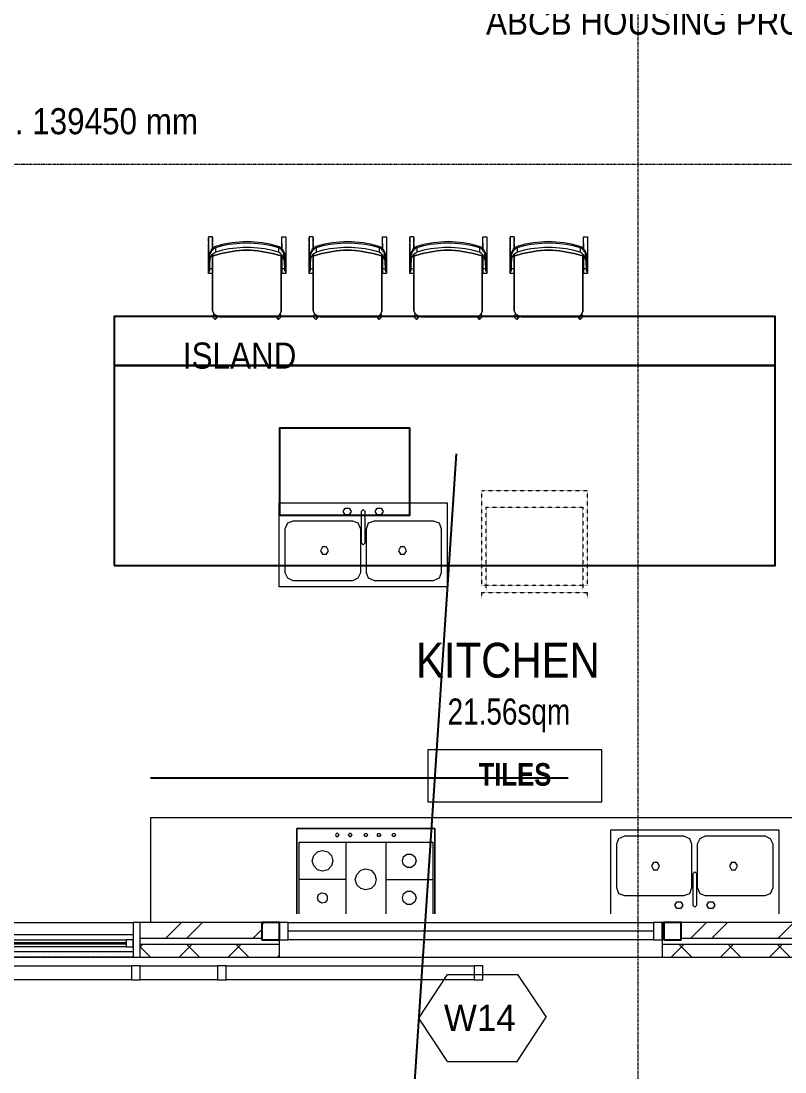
# Model space of a CAD drawing. Header units: millimetres. Extents: x -1971 to 39113, y -25802 to 13528.
# Drawn here: x 13599 to 17990, y -5951 to 87 of the extents above; entities that cross this region are included whole.
import ezdxf

# ---------------------------------------------------------------- set-up
doc = ezdxf.new("R2010")
doc.units = ezdxf.units.MM
doc.linetypes.add('Existing Outline', pattern=[2, 1, -1])
doc.linetypes.add('Grid Line', pattern=[22.225, 12.7, -3.175, 3.175, -3.175])
for name, color, linetype, lineweight in [('A-ANNO-NOTE', 131, 'Continuous', 9), ('A-AREA-IDEN', 2, 'Continuous', 25), ('A-DETL', 90, 'Continuous', 9), ('A-GLAZ', 151, 'Continuous', 9), ('A-GLAZ-CWMG', 51, 'Continuous', 9), ('A-GLAZ-IDEN', 152, 'Continuous', 9), ('A-WALL', 113, 'Continuous', 18), ('A-WALL-PATT', 111, 'Continuous', 18), ('G Furniture_dwg', 8, 'Continuous', 9), ('G-ANNO-DIMS', 111, 'Continuous', 9), ('G-ANNO-TEXT', 231, 'Continuous', 9), ('S-COLS', 52, 'Continuous', 9), ('S-GRID', 1, 'Continuous', 9), ('图层 01', 18, 'Continuous', 9)]:
    doc.layers.add(name, color=color, linetype=linetype, lineweight=lineweight)
for name, color, linetype, lineweight, true_color in [('ID_EXISTING_SUPERSEDED', 7, 'Continuous', 25, 0x9e978b), ('ID_LIGHTING_COVE', 7, 'Continuous', 25, 0xb86b1b), ('ID_NEW_JOINERY', 7, 'Continuous', 25, 0x181715), ('ID_REVISION_MARKUP', 7, 'Continuous', 25, 0xc83228)]:
    doc.layers.add(name, color=color, linetype=linetype, lineweight=lineweight, true_color=true_color)
doc.layers.get('ID_EXISTING_SUPERSEDED').off()
doc.styles.add('Avenir', font='', dxfattribs={"width": 0.9, "height": 150})
doc.styles.add('Avenir Heavy', font='', dxfattribs={"width": 0.9, "height": 200})
doc.styles.add('Avenir Light', font='', dxfattribs={"height": 150})
doc.styles.add('Avenir Medium', font='', dxfattribs={"width": 0.8, "height": 150})
doc.styles.add('Avenir_B_2', font='', dxfattribs={"width": 0.85, "height": 130})
doc.styles.get('Avenir').set_extended_font_data('Avenir')
doc.styles.get('Avenir Heavy').set_extended_font_data('Avenir Heavy')
doc.styles.get('Avenir Light').set_extended_font_data('Avenir Light')
doc.styles.get('Avenir Medium').set_extended_font_data('Avenir Medium')
doc.styles.get('Avenir_B_2').set_extended_font_data('Avenir', bold=True)

# ---------------------------------------------------------------- blocks, each defined once
blk = doc.blocks.new('Window_H_2 - 2200_650 OBSCURE-2020668-Ground Floor')
at = {"layer": 'A-GLAZ'}
for p, q in [((-1050, 0), (-1100, 0)), ((-1100, 0), (-1100, -100)), ((-1050, -100), (-1050, 0)), ((-1050, 0), (1050, 0)), ((1100, 0), (1050, 0)), ((1050, 0), (1050, -100)), ((-1050, -50), (1050, -50)), ((-1100, -100), (-1050, -100)), ((1050, -100), (-1050, -100)), ((1050, -100), (1100, -100))]:
    blk.add_line(p, q, dxfattribs=at)
blk = doc.blocks.new('HRZT - WINDOW -   2 Pane - Casement 1 Opening _ 1 Fixed Multipane2 - 2000x3000 2-2161591-Ground Floor')
at = {"layer": 'A-GLAZ'}
for p, q in [((-1917.2, 100), (-1957.2, 100)), ((-1957.2, 100), (-1957.2, -100)), ((-1917.2, -100), (-1917.2, 100)), ((-1917.2, 100), (1002.8, 100)), ((-1917.2, 70), (-1117.2, 70)), ((-1077.2, 70), (-1117.2, 70)), ((-1117.2, 70), (-1117.2, -30)), ((-1077.2, -30), (-1077.2, 70)), ((-527.2, 70), (1002.8, 70)), ((1042.8, 100), (1002.8, 100)), ((1002.8, 100), (1002.8, -100)), ((1042.8, -100), (1042.8, 100)), ((-1877.2, 40), (-1917.2, 40)), ((-1917.2, 40), (-1917.2, 0)), ((-1917.2, 0), (-1877.2, 0)), ((-1877.2, 0), (-1877.2, 40)), ((-1877.2, 40), (-1157.2, 40)), ((-1157.2, 23), (-1877.2, 23)), ((-1877.2, 23), (-1877.2, 17)), ((-1877.2, 17), (-1157.2, 17)), ((-1157.2, 0), (-1877.2, 0)), ((-1117.2, 40), (-1157.2, 40)), ((-1157.2, 40), (-1157.2, 0)), ((-1157.2, 17), (-1157.2, 23)), ((-1157.2, 0), (-1117.2, 0)), ((-1117.2, 0), (-1117.2, 40)), ((1002.8, 23), (-1077.2, 23)), ((-1077.2, 23), (-1077.2, 17)), ((-1077.2, 17), (1002.8, 17)), ((1002.8, 17), (1002.8, 23)), ((-1117.2, -30), (-1917.2, -30)), ((-1117.2, -30), (-1077.2, -30)), ((-527.2, -30), (1002.8, -30)), ((-1957.2, -100), (-1917.2, -100)), ((1002.8, -100), (-1917.2, -100)), ((1002.8, -100), (1042.8, -100))]:
    blk.add_line(p, q, dxfattribs=at)
blk = doc.blocks.new('Rectangular Mullion - Frame 50 x 150mm-1484276-Ground Floor')
at = {"layer": 'A-GLAZ-CWMG'}
for p, q in [((-50, 40), (0, 40)), ((-50, -40), (-50, 40)), ((0, 40), (0, -40)), ((0, -40), (-50, -40))]:
    blk.add_line(p, q, dxfattribs=at)
blk = doc.blocks.new('Rectangular Mullion - Louvre 20_80mm-1484826-Ground Floor')
at = {"layer": 'A-GLAZ-CWMG'}
for p, q in [((21154, -5341.6), (22579, -5341.6)), ((22579, -5421.6), (21154, -5421.6))]:
    blk.add_line(p, q, dxfattribs=at)
blk = doc.blocks.new('Rectangular Mullion - Frame 50 x 150mm-1484824-Ground Floor')
at = {"layer": 'A-GLAZ-CWMG'}
for p, q in [((14779, -5421.6), (14779, -5341.6)), ((14779, -5341.6), (16204, -5341.6)), ((16204, -5341.6), (16204, -5421.6)), ((16204, -5421.6), (14779, -5421.6))]:
    blk.add_line(p, q, dxfattribs=at)
blk = doc.blocks.new('Rectangular Mullion - Frame 50 x 150mm-V5-Ground Floor')
at = {"layer": 'A-GLAZ-CWMG'}
for p, q in [((14284, -5341.6), (14729, -5341.6)), ((14729, -5341.6), (14729, -5421.6)), ((14729, -5421.6), (14284, -5421.6))]:
    blk.add_line(p, q, dxfattribs=at)
blk = doc.blocks.new('Rectangular Mullion - Frame 50 x 150mm-2037363-Ground Floor')
at = {"layer": 'A-GLAZ-CWMG'}
for p, q in [((-25, -40), (-25, 40)), ((-25, 40), (25, 40)), ((25, 40), (25, -40)), ((25, -40), (-25, -40))]:
    blk.add_line(p, q, dxfattribs=at)
blk = doc.blocks.new('Rectangular Mullion - Frame 50 x 150mm-2037365-Ground Floor')
at = {"layer": 'A-GLAZ-CWMG'}
for p, q in [((-50, -40), (-50, 40)), ((-50, 40), (0, 40)), ((0, 40), (0, -40)), ((0, -40), (-50, -40))]:
    blk.add_line(p, q, dxfattribs=at)
blk = doc.blocks.new('G Furniture_dwg_G Furniture_dwg_G Furniture_dwg_A$Ccdede7d2-1786704-Ground Floor-2220962-Ground Floor-2332953-Ground Floor')
at = {"layer": '图层 01', "color": 8, "flags": 128}
blk.add_lwpolyline([(-482.2, 482.2), (0, 482.2), (0, -482.2), (-482.2, -482.2)], dxfattribs=at)
for points in [[(-34.4, 65.1), (-49.7, 30.6), (-80.4, 19.1), (-332.9, 19.1), (-367.4, 30.6), (-378.8, 65.1), (-378.8, 401.8), (-367.4, 436.2), (-332.9, 447.7), (-80.4, 447.7), (-49.7, 436.2), (-34.4, 401.8)], [(-206.6, 202.8), (-187.5, 214.3), (-187.5, 237.3), (-206.6, 248.7), (-229.6, 237.3), (-229.6, 214.3)], [(-432.4, 68.9), (-451.6, 80.4), (-451.6, 103.3), (-432.4, 114.8), (-413.3, 103.3), (-413.3, 80.4)], [(-432.4, 11.5), (-443.9, 0), (-432.4, -11.5), (-252.6, -11.5), (-241.1, 0), (-252.6, 11.5)], [(-332.9, -447.7), (-367.4, -432.4), (-378.8, -401.8), (-378.8, -61.2), (-367.4, -30.6), (-332.9, -15.3), (-80.4, -15.3), (-49.7, -30.6), (-34.4, -61.2), (-34.4, -401.8), (-49.7, -432.4), (-80.4, -447.7)], [(-432.4, -114.8), (-451.6, -103.3), (-451.6, -80.4), (-432.4, -68.9), (-413.3, -80.4), (-413.3, -103.3)], [(-206.6, -244.9), (-187.5, -233.4), (-187.5, -210.5), (-206.6, -199), (-229.6, -210.5), (-229.6, -233.4)]]:
    blk.add_lwpolyline(points, close=True, dxfattribs=at)
blk = doc.blocks.new('G Furniture_dwg_G Furniture_dwg_G Furniture_dwg_A$Ccdede7d2-V18-Ground Floor-2220964-Ground Floor-2332955-Ground Floor')
at = {"layer": '图层 01', "color": 8, "flags": 128}
for points in [[(-482.2, 482.2), (0, 482.2), (0, -482.2), (-482.2, -482.2)], [(-34.4, 65.1), (-49.7, 30.6), (-80.4, 19.1), (-332.9, 19.1), (-367.4, 30.6), (-378.8, 65.1), (-378.8, 401.8), (-367.4, 436.2), (-332.9, 447.7), (-80.4, 447.7), (-49.7, 436.2), (-34.4, 401.8)], [(-206.6, 202.8), (-187.5, 214.3), (-187.5, 237.3), (-206.6, 248.7), (-229.6, 237.3), (-229.6, 214.3)], [(-432.4, 68.9), (-451.6, 80.4), (-451.6, 103.3), (-432.4, 114.8), (-413.3, 103.3), (-413.3, 80.4)], [(-432.4, 11.5), (-443.9, 0), (-432.4, -11.5), (-252.6, -11.5), (-241.1, 0), (-252.6, 11.5)], [(-332.9, -447.7), (-367.4, -432.4), (-378.8, -401.8), (-378.8, -61.2), (-367.4, -30.6), (-332.9, -15.3), (-80.4, -15.3), (-49.7, -30.6), (-34.4, -61.2), (-34.4, -401.8), (-49.7, -432.4), (-80.4, -447.7)], [(-432.4, -114.8), (-451.6, -103.3), (-451.6, -80.4), (-432.4, -68.9), (-413.3, -80.4), (-413.3, -103.3)], [(-206.6, -244.9), (-187.5, -233.4), (-187.5, -210.5), (-206.6, -199), (-229.6, -210.5), (-229.6, -233.4)]]:
    blk.add_lwpolyline(points, close=True, dxfattribs=at)
blk = doc.blocks.new('G Furniture_dwg_G Furniture_dwg_G Furniture_dwg_ch-1786706-Ground Floor-2220965-Ground Floor-2332956-Ground Floor')
at = {"layer": '图层 01', "color": 8}
for p, q in [((-200.9, -275.5), (-216.2, -275.5)), ((212.4, -275.5), (197.1, -275.5)), ((-223.9, -355.9), (-216.2, -355.9)), ((208.6, -355.9), (216.2, -355.9)), ((212.4, -325.3), (220, -325.3)), ((216.2, -329.1), (216.2, -325.3)), ((-223.9, -428.6), (-223.9, -455.4)), ((-200.9, -455.4), (-200.9, -428.6)), ((197.1, -428.6), (197.1, -455.4)), ((220, -455.4), (220, -428.6))]:
    blk.add_line(p, q, dxfattribs=at)
at = {"layer": '图层 01', "color": 8, "flags": 128}
for points in [[(-193.2, -19.1), (-200.9, 0), (-185.6, 15.3)], [(-174.1, -3.8), (-185.6, 15.3), (-166.5, -3.8)], [(170.3, -3.8), (177.9, 15.3), (162.6, -3.8)], [(177.9, 15.3), (193.2, 0), (189.4, -19.1)], [(-223.9, -275.5), (-223.9, -252.6), (-223.9, -248.7), (-223.9, -420.9)], [(-200.9, -248.7), (-200.9, -252.6), (-200.9, -275.5), (-200.9, -279.3), (-200.9, -355.9), (-200.9, -348.2), (-197.1, -348.2), (-200.9, -348.2), (-200.9, -329.1), (-200.9, -248.7), (-223.9, -248.7)], [(-223.9, -264), (-216.2, -264), (-216.2, -325.3), (-216.2, -329.1)], [(-216.2, -325.3), (-223.9, -325.3), (-223.9, -264), (-223.9, -294.7), (-223.9, -302.3), (-223.9, -306.1), (-223.9, -310), (-223.9, -329.1), (-223.9, -325.3), (-223.9, -329.1)], [(220, -306.1), (220, -302.3), (220, -294.7), (220, -264), (220, -325.3), (220, -329.1), (220, -310), (220, -306.1), (220, -329.1), (220, -340.6), (216.2, -355.9), (212.4, -367.4), (208.6, -375), (204.7, -382.7), (200.9, -386.5), (193.2, -394.1), (181.8, -401.8), (170.3, -405.6), (128.2, -417.1), (86.1, -424.8), (40.2, -428.6), (-1.9, -432.4), (-47.8, -428.6), (-89.9, -424.8), (-135.8, -417.1), (-177.9, -405.6), (-189.4, -401.8), (-197.1, -394.1), (-208.6, -386.5), (-208.6, -382.7), (-212.4, -375), (-220, -367.4), (-223.9, -355.9), (-223.9, -340.6), (-223.9, -329.1), (-223.9, -306.1)], [(-200.9, -420.9), (-200.9, -390.3), (-200.9, -459.2), (-223.9, -459.2), (-223.9, -279.3)], [(-216.2, -294.7), (-216.2, -302.3), (-216.2, -306.1), (-216.2, -329.1), (-216.2, -332.9), (-216.2, -340.6), (-216.2, -355.9), (-212.4, -363.5), (-208.6, -371.2), (-204.7, -378.8), (-197.1, -386.5), (-189.4, -394.1), (-181.8, -398)], [(212.4, -294.7), (212.4, -302.3), (212.4, -306.1), (212.4, -329.1), (212.4, -332.9), (212.4, -340.6), (208.6, -355.9), (208.6, -363.5), (204.7, -371.2), (197.1, -378.8), (193.2, -386.5), (185.6, -394.1), (177.9, -398), (177.9, -371.2)], [(220, -420.9), (220, -248.7), (197.1, -248.7)], [(197.1, -348.2), (197.1, -355.9), (197.1, -348.2), (197.1, -279.3), (197.1, -275.5), (197.1, -252.6), (197.1, -248.7), (197.1, -329.1)], [(197.1, -420.9), (197.1, -390.3), (197.1, -459.2), (220, -459.2), (220, -279.3)], [(212.4, -329.1), (212.4, -325.3), (212.4, -264), (220, -264)], [(220, -248.7), (220, -252.6), (220, -275.5)], [(-181.8, -371.2), (-193.2, -363.5), (-204.7, -355.9), (-212.4, -344.4), (-216.2, -329.1), (-216.2, -321.4), (-216.2, -317.6)], [(212.4, -317.6), (212.4, -321.4), (208.6, -329.1), (204.7, -344.4), (197.1, -355.9), (189.4, -363.5), (177.9, -371.2), (135.8, -382.7), (97.6, -390.3), (59.3, -394.1), (17.2, -398), (-24.9, -398), (-63.1, -394.1), (-105.2, -390.3), (-143.5, -382.7), (-181.8, -371.2), (-181.8, -398), (-143.5, -409.5), (-105.2, -417.1), (-63.1, -420.9), (-24.9, -424.8), (17.2, -424.8), (59.3, -420.9), (97.6, -417.1), (135.8, -409.5), (177.9, -398)], [(193.2, -340.6), (193.2, -348.2), (197.1, -348.2), (189.4, -348.2), (193.2, -348.2)]]:
    blk.add_lwpolyline(points, dxfattribs=at)
for points in [[(-200.9, -340.6), (-200.9, -344.4), (-197.1, -348.2), (-193.2, -352.1), (-189.4, -352.1), (-151.2, -363.5), (-109.1, -371.2), (-67, -378.8), (-24.9, -382.7), (17.2, -382.7), (59.3, -378.8), (101.4, -371.2), (143.5, -363.5), (185.6, -352.1), (189.4, -352.1), (193.2, -348.2), (193.2, -344.4), (193.2, -340.6), (193.2, -38.3), (193.2, -30.6), (189.4, -23), (185.6, -15.3), (181.8, -11.5), (174.1, -3.8), (166.5, -3.8), (158.8, 0), (93.8, 0), (32.5, 0), (-32.5, 0), (-97.6, 0), (-158.8, 0), (-170.3, -3.8), (-177.9, -7.7), (-185.6, -11.5), (-193.2, -19.1), (-197.1, -26.8), (-200.9, -34.4), (-197.1, -26.8), (-193.2, -19.1), (-185.6, -11.5), (-177.9, -7.7), (-170.3, -3.8), (-158.8, 0), (-97.6, 0), (-32.5, 0), (32.5, 0), (93.8, 0), (158.8, 0), (166.5, -3.8), (174.1, -3.8), (181.8, -11.5), (185.6, -15.3), (189.4, -23), (193.2, -30.6), (193.2, -38.3), (193.2, -340.6), (193.2, -344.4), (193.2, -348.2), (189.4, -352.1), (185.6, -352.1), (143.5, -363.5), (101.4, -371.2), (59.3, -378.8), (17.2, -382.7), (-24.9, -382.7), (-67, -378.8), (-109.1, -371.2), (-151.2, -363.5), (-189.4, -352.1), (-193.2, -352.1), (-197.1, -348.2), (-200.9, -344.4), (-200.9, -340.6), (-200.9, -344.4), (-197.1, -348.2), (-193.2, -352.1), (-189.4, -352.1), (-151.2, -363.5), (-109.1, -371.2), (-67, -378.8), (-24.9, -382.7), (17.2, -382.7), (59.3, -378.8), (101.4, -371.2), (143.5, -363.5), (185.6, -352.1), (189.4, -352.1), (193.2, -348.2), (193.2, -344.4), (193.2, -340.6), (193.2, -38.3), (193.2, -30.6), (189.4, -23), (185.6, -15.3), (181.8, -11.5), (174.1, -3.8), (166.5, -3.8), (158.8, 0), (93.8, 0), (32.5, 0), (-32.5, 0), (-97.6, 0), (-158.8, 0), (-170.3, -3.8), (-177.9, -7.7), (-185.6, -11.5), (-193.2, -19.1), (-197.1, -26.8), (-200.9, -34.4), (-197.1, -26.8), (-193.2, -19.1), (-185.6, -11.5), (-177.9, -7.7), (-170.3, -3.8), (-158.8, 0), (-97.6, 0), (-32.5, 0), (32.5, 0), (93.8, 0), (158.8, 0), (166.5, -3.8), (174.1, -3.8), (181.8, -11.5), (185.6, -15.3), (189.4, -23), (193.2, -30.6), (193.2, -38.3), (193.2, -340.6), (193.2, -344.4), (193.2, -348.2), (189.4, -352.1), (185.6, -352.1), (143.5, -363.5), (101.4, -371.2), (59.3, -378.8), (17.2, -382.7), (-24.9, -382.7), (-67, -378.8), (-109.1, -371.2), (-151.2, -363.5), (-189.4, -352.1), (-193.2, -352.1), (-197.1, -348.2), (-200.9, -344.4)], [(-200.9, -34.4), (-200.9, -340.6), (-200.9, -34.4), (-200.9, -340.6)]]:
    blk.add_lwpolyline(points, close=True, dxfattribs=at)
blk = doc.blocks.new('G Furniture_dwg_G Furniture_dwg_G Furniture_dwg_A$C7DF13094-1786711-Ground Floor-2220970-Ground Floor-2332960-Ground Floor')
at = {"layer": '图层 01', "color": 8}
for p, q in [((-842.8, 294.9), (-842.8, -115.4)), ((-612.1, 294.9), (-612.1, -115.4)), ((-842.8, 81.1), (-1111.7, 81.1)), ((-612.1, 81.1), (-345.4, 81.1))]:
    blk.add_line(p, q, dxfattribs=at)
at = {"layer": '图层 01', "color": 8, "flags": 128}
for points in [[(-330.6, -115.4), (-330.6, 373.2), (-1124.4, 373.2), (-1124.4, -115.4), (-1124.4, 373.2), (-330.6, 373.2), (-330.6, -115.4), (-330.6, 373.2), (-1124.4, 373.2), (-1124.4, -115.4)], [(-345.4, -115.4), (-345.4, 294.9), (-1111.7, 294.9), (-1111.7, -115.4)]]:
    blk.add_lwpolyline(points, dxfattribs=at)
for points in [[(-878.8, 337.2), (-883, 345.7), (-893.6, 345.7), (-897.9, 337.2), (-893.6, 328.7), (-883, 328.7)], [(-792, 337.2), (-798.4, 345.7), (-806.8, 345.7), (-813.2, 337.2), (-806.8, 328.7), (-798.4, 328.7)], [(-717.9, 337.2), (-722.2, 345.7), (-732.8, 345.7), (-737, 337.2), (-732.8, 328.7), (-722.2, 328.7)], [(-648.1, 337.2), (-641.7, 345.7), (-633.3, 345.7), (-626.9, 337.2), (-633.3, 328.7), (-641.7, 328.7)], [(-574, 337.2), (-567.6, 345.7), (-557.1, 345.7), (-552.8, 337.2), (-557.1, 328.7), (-567.6, 328.7)], [(-419.5, 189), (-427.9, 218.7), (-449.1, 239.8), (-478.7, 248.3), (-508.4, 239.8), (-529.6, 218.7), (-538, 189), (-529.6, 159.4), (-508.4, 136.1), (-478.7, 129.8), (-449.1, 136.1), (-427.9, 159.4)], [(-938.1, 189), (-944.4, 212.3), (-965.6, 227.1), (-988.9, 227.1), (-1010.1, 212.3), (-1016.4, 189), (-1010.1, 165.7), (-988.9, 150.9), (-965.6, 150.9), (-944.4, 165.7)], [(-787.8, 81.1), (-779.3, 51.4), (-758.2, 30.3), (-728.5, 21.8), (-698.9, 30.3), (-675.6, 51.4), (-667.1, 81.1), (-675.6, 110.7), (-698.9, 134), (-728.5, 142.5), (-758.2, 134), (-779.3, 110.7)], [(-938.1, -24.8), (-944.4, -1.5), (-965.6, 13.3), (-988.9, 13.3), (-1010.1, -1.5), (-1016.4, -24.8), (-1010.1, -48), (-988.9, -62.9), (-965.6, -62.9), (-944.4, -48)], [(-449.1, -24.8), (-455.5, -5.7), (-474.5, 4.9), (-493.6, 0.6), (-506.3, -14.2), (-506.3, -35.3), (-493.6, -50.2), (-474.5, -54.4), (-455.5, -43.8)]]:
    blk.add_lwpolyline(points, close=True, dxfattribs=at)
blk = doc.blocks.new('G Furniture_dwg_G Furniture_dwg-1631897-Ground Floor-2332981-Ground Floor')
at = {"layer": 'G Furniture_dwg', "flags": 128}
blk.add_lwpolyline([(57082.9, 16605.5), (52582.9, 16605.5), (52582.9, 16005.5)], dxfattribs=at)
at = {"extrusion": (0, 0, -1), "zscale": -1}
blk.add_blockref('G Furniture_dwg_G Furniture_dwg_G Furniture_dwg_A$C7DF13094-1786711-Ground Floor-2220970-Ground Floor-2332960-Ground Floor', (-53092.3, 16170.9), dxfattribs=at)
at = {"rotation": 90}
blk.add_blockref('G Furniture_dwg_G Furniture_dwg_G Furniture_dwg_A$Ccdede7d2-1786704-Ground Floor-2220962-Ground Floor-2332953-Ground Floor', (55710.7, 16537.7), dxfattribs=at)
at = {"layer": 'ID_EXISTING_SUPERSEDED', "extrusion": (0, 0, -1), "zscale": -1, "rotation": 180}
for p in [(-53140.3, 19485), (-53718.1, 19485), (-54295.9, 19485), (-54873.8, 19485)]:
    blk.add_blockref('G Furniture_dwg_G Furniture_dwg_G Furniture_dwg_ch-1786706-Ground Floor-2220965-Ground Floor-2332956-Ground Floor', p, dxfattribs=at)
at = {"layer": 'ID_EXISTING_SUPERSEDED', "rotation": 270}
blk.add_blockref('G Furniture_dwg_G Furniture_dwg_G Furniture_dwg_A$Ccdede7d2-V18-Ground Floor-2220964-Ground Floor-2332955-Ground Floor', (53804.7, 17933.4), dxfattribs=at)
blk = doc.blocks.new('G Furniture_dwg-1631897-Ground Floor')
blk.add_blockref('G Furniture_dwg_G Furniture_dwg-1631897-Ground Floor-2332981-Ground Floor', (-38238.8, -21097.2))
blk = doc.blocks.new('SCG α__ñ__í___ α______ - 100 x 100-V14-Ground Floor')
at = {"layer": 'S-COLS'}
h = blk.add_hatch(dxfattribs=at)
h.set_pattern_fill('FP_8', color=256, style=0, pattern_type=2)
h.set_pattern_definition([(50, (-15034.04, 5141.64), (728.737, -63.756), [76.2, -838.2]), (355, (-15034.04, 5141.6), (-140.97, 764.228), [60.96, -670.56]), (100.451, (-14973.3, 5136.3), (587.77, 700.467), [64.76, -712.36]), (46.184, (-15034, 5344.8), (1084.316, -168.17), [114.3, -1257.3]), (96.636, (-14943.7, 5330.8), (949.61, 989.71), [97.14, -1068.54]), (351.184, (-15034, 5344.8), (949.62, 989.7), [91.44, -1005.84]), (21, (-14932.44, 5294.04), (606.458, -409.06), [76.2, -838.2]), (326, (-14932.44, 5294), (247.21, 736.753), [60.96, -670.56]), (71.451, (-14881.9, 5259.95), (853.668, 327.685), [64.76, -712.36]), (37.5, (-15034.04, 5141.64), (12.3547, 338.22), [33.528, -628.904, 33.528, -647.192, -673.1]), (37.5, (-15034.04, 5141.64), (12.3547, 338.22), [-1343.152, 33.528, -639.572]), (7.5, (-15034.04, 5141.64), (267.279, 400.722), [33.528, -354.584, 33.528, -613.664, -256.54]), (7.5, (-15034.04, 5141.64), (267.279, 400.722), [-1035.304, 33.528, -223.012]), (327.5, (-15260.6, 5141.64), (542.3633, -22.9153), [33.528, -220.472, 33.528, -1810.512]), (327.5, (-15260.6, 5141.64), (542.3633, -22.9153), [-287.528, -758.952, 33.528, -1018.032]), (317.5, (-15362.2, 5141.64), (592.517, 101.707), [33.528, -296.672, 33.528, -492.76, -746.76]), (317.5, (-15362.2, 5141.64), (592.517, 101.707), [-856.488, 33.528, -713.232])])
h.paths.add_polyline_path([(50, -50), (50, 50), (-50, 50), (-50, -50)])
at = {"layer": 'S-COLS', "lineweight": 25}
for p, q in [((50, 50), (-50, 50)), ((-50, 50), (-50, -50)), ((50, -50), (50, 50)), ((-50, -50), (50, -50))]:
    blk.add_line(p, q, dxfattribs=at)
blk = doc.blocks.new('SCG α__ñ__í___ α______ - 100 x 100-V15-Ground Floor')
at = {"layer": 'S-COLS'}
h = blk.add_hatch(dxfattribs=at)
h.set_pattern_fill('FP_9', color=256, style=0, pattern_type=2)
h.set_pattern_definition([(50, (-17344.04, 5141.64), (728.737, -63.756), [76.2, -838.2]), (355, (-17344.04, 5141.6), (-140.972, 764.228), [60.96, -670.56]), (100.451, (-17283.3, 5136.3), (587.77, 700.467), [64.76, -712.36]), (46.184, (-17344, 5344.8), (1084.316, -168.17), [114.3, -1257.3]), (96.636, (-17253.7, 5330.8), (949.61, 989.71), [97.14, -1068.54]), (351.184, (-17344, 5344.8), (949.62, 989.7), [91.44, -1005.84]), (21, (-17242.44, 5294.04), (606.458, -409.06), [76.2, -838.2]), (326, (-17242.44, 5294), (247.208, 736.753), [60.96, -670.56]), (71.451, (-17191.9, 5259.95), (853.668, 327.685), [64.76, -712.36]), (37.5, (-17344.04, 5141.64), (12.3547, 338.22), [33.528, -628.904, 33.528, -647.192, -673.1]), (37.5, (-17344.04, 5141.64), (12.3547, 338.22), [-1343.152, 33.528, -639.572]), (7.5, (-17344.04, 5141.64), (267.279, 400.722), [33.528, -354.584, 33.528, -613.664, -256.54]), (7.5, (-17344.04, 5141.64), (267.279, 400.722), [-1035.304, 33.528, -223.012]), (327.5, (-17570.6, 5141.64), (542.3633, -22.9153), [33.528, -220.472, 33.528, -1810.512]), (327.5, (-17570.6, 5141.64), (542.3633, -22.9153), [-287.528, -758.952, 33.528, -1018.032]), (317.5, (-17672.2, 5141.64), (592.517, 101.707), [33.528, -296.672, 33.528, -492.76, -746.76]), (317.5, (-17672.2, 5141.64), (592.517, 101.707), [-856.488, 33.528, -713.232])])
h.paths.add_polyline_path([(-50, -50), (50, -50), (50, 50), (-50, 50), (-50, -40.1)])
at = {"layer": 'S-COLS', "lineweight": 25}
for p, q in [((50, 50), (-50, 50)), ((-50, 50), (-50, -50)), ((50, -50), (50, 50)), ((-50, -50), (50, -50))]:
    blk.add_line(p, q, dxfattribs=at)
blk = doc.blocks.new('Annotation - Tag Window- Number - Annotation - Tag Window- Number-118879-Ground Floor')
at = {"layer": 'A-GLAZ-IDEN'}
for p, q in [((-2.993, 0.001), (-1.327, 2.501)), ((-1.327, 2.501), (2.682, 2.501)), ((2.682, 2.501), (4.34, 0.054)), ((-1.327, -2.499), (-2.993, 0.001)), ((2.665, -2.499), (4.34, 0.054)), ((-1.327, -2.499), (2.665, -2.499))]:
    blk.add_line(p, q, dxfattribs=at)
blk = doc.blocks.new('OJID - Material Marks - OJID - Material Marks-1690541-Ground Floor')
at = {"layer": 'A-ANNO-NOTE'}
for p, q in [((10, 3), (0, 3)), ((0, 3), (0, 0)), ((10, 0), (10, 3)), ((0, 0), (10, 0))]:
    blk.add_line(p, q, dxfattribs=at)

msp = doc.modelspace()

# ---------------------------------------------------------------- hatches: boundary and pattern name
at = {"layer": 'A-WALL-PATT', "lineweight": 9}
h = msp.add_hatch(dxfattribs=at)
h.set_pattern_fill('FP_2', color=256, style=0, pattern_type=2)
h.set_pattern_definition([(45, (0, 0), (-251.447, 251.447), []), (45, (0, 381), (-251.447, 251.447), [])])
h.paths.add_polyline_path([(29856.484, -5181.636), (30034.04, -5181.636), (30034.04, -5091.636), (24104.04, -5091.636), (24104.04, -5181.636), (29699.191, -5181.636)])
h.paths.add_polyline_path([(21104.04, -5181.636), (21104.04, -5091.636), (17394.04, -5091.636), (17394.04, -5181.636), (21096.789, -5181.636)])
h.paths.add_polyline_path([(17284.04, -5181.636), (17294.04, -5181.059), (17294.04, -5091.636), (17284.04, -5091.636)])
h.paths.add_polyline_path([(14284.04, -5181.636), (14984.04, -5181.636), (14984.04, -5091.636), (14284.04, -5091.636)])
h.paths.add_polyline_path([(10536.917, -5181.636), (11284.04, -5181.636), (11284.04, -5091.636), (10244.04, -5091.636), (10244.04, -5181.636), (10481.819, -5181.636)])
h = msp.add_hatch(dxfattribs=at)
h.set_pattern_fill('FP_3', color=256, style=0, pattern_type=2)
h.set_pattern_definition([(45, (0, 0), (-141.4214, 141.4214), []), (135, (0, 0), (-141.4214, -141.4214), [])])
h.paths.add_polyline_path([(21096.789, -5291.636), (21104.04, -5291.636), (21104.04, -5216.636), (17284.04, -5216.636), (17284.04, -5291.636), (19585.329, -5291.636)])
h.paths.add_polyline_path([(15084.04, -5291.636), (15084.04, -5216.636), (14284.04, -5216.636), (14284.04, -5291.636)])
h.paths.add_polyline_path([(29934.04, -5291.636), (30034.04, -5291.636), (30033.358, -5216.636), (24104.04, -5216.636), (24104.04, -5291.636), (29426.645, -5291.636)])
h.paths.add_polyline_path([(10134.04, -5291.636), (11284.04, -5291.636), (11284.04, -5216.636), (10134.04, -5216.636)])

# ---------------------------------------------------------------- linework, layer by layer
at = {"layer": 'A-DETL', "linetype": 'Existing Outline'}
for p, q in [((16248.04, -2609.636), (16854.04, -2609.636)), ((16248.04, -3156.636), (16248.04, -2609.636)), ((16854.04, -2609.636), (16854.04, -3156.636)), ((16273.04, -3181.636), (16273.04, -2706.636)), ((16273.04, -2706.636), (16829.04, -2706.636)), ((16829.04, -2706.636), (16829.04, -3181.636)), ((16854.04, -3156.636), (16248.04, -3156.636)), ((16248.04, -3231.636), (16248.04, -3196.636)), ((16248.04, -3196.636), (16854.04, -3196.636)), ((16854.04, -3196.636), (16854.04, -3231.636))]:
    msp.add_line(p, q, dxfattribs=at)
at = {"layer": 'A-WALL'}
for p, q in [((14984.04, -5091.636), (14284.04, -5091.636)), ((17294.04, -5091.636), (17284.04, -5091.636)), ((17284.04, -5091.636), (17284.04, -5291.636)), ((18844.04, -5091.636), (17394.04, -5091.636)), ((15084.04, -5291.636), (15084.04, -5191.636)), ((14284.04, -5291.636), (21104.04, -5291.636))]:
    msp.add_line(p, q, dxfattribs=at)
at = {"layer": 'A-WALL', "lineweight": 9}
for p, q in [((14284.04, -5181.636), (14984.04, -5181.636)), ((17284.04, -5181.636), (17294.04, -5181.636)), ((17394.04, -5181.636), (21104.04, -5181.636)), ((14284.04, -5216.636), (15084.04, -5216.636)), ((17284.04, -5216.636), (21104.04, -5216.636))]:
    msp.add_line(p, q, dxfattribs=at)
at = {"layer": 'ID_LIGHTING_COVE'}
msp.add_line((14344.04, -4261.636), (16744.04, -4261.636), dxfattribs=at)
at = {"layer": 'ID_NEW_JOINERY'}
for points in [[(14134.04, -1891.636), (17934.04, -1891.636), (17934.04, -1611.636), (14134.04, -1611.636)], [(14134.04, -3041.636), (17934.04, -3041.636), (17934.04, -1891.636), (14134.04, -1891.636)], [(15084.04, -2751.636), (15834.04, -2751.636), (15834.04, -2251.636), (15084.04, -2251.636)]]:
    msp.add_lwpolyline(points, close=True, dxfattribs=at)
at = {"layer": 'ID_REVISION_MARKUP'}
msp.add_lwpolyline([(16100, -2400), (15800, -6930), (16850, -6930)], dxfattribs=at)
at = {"layer": 'S-GRID', "linetype": 'Grid Line'}
for p, q in [((17144.04, 10903.84), (17144.04, -9321.465)), ((-1062.147, -736.636), (38143.478, -736.636)), ((-1062.147, -5291.636), (38143.478, -5291.636))]:
    msp.add_line(p, q, dxfattribs=at)

# ---------------------------------------------------------------- block references
at = {"layer": 'A-ANNO-NOTE', "xscale": 100, "yscale": 100, "zscale": 100}
msp.add_blockref('OJID - Material Marks - OJID - Material Marks-1690541-Ground Floor', (15936.652, -4399.763), dxfattribs=at)
at = {"layer": 'A-GLAZ', "rotation": 180}
for name, p in [('HRZT - WINDOW -   2 Pane - Casement 1 Opening _ 1 Fixed Multipane2 - 2000x3000 2-2161591-Ground Floor', (12326.84, -5191.636)), ('Window_H_2 - 2200_650 OBSCURE-2020668-Ground Floor', (16184.04, -5191.636))]:
    msp.add_blockref(name, p, dxfattribs=at)
at = {"layer": 'A-GLAZ-CWMG'}
for name, p in [('Rectangular Mullion - Louvre 20_80mm-1484826-Ground Floor', (-8345, 0)), ('Rectangular Mullion - Frame 50 x 150mm-V5-Ground Floor', (0, 0)), ('Rectangular Mullion - Frame 50 x 150mm-1484824-Ground Floor', (0, 0))]:
    msp.add_blockref(name, p, dxfattribs=at)
at = {"layer": 'A-GLAZ-CWMG', "extrusion": (0, 0, -1), "rotation": 180}
for name, p in [('Rectangular Mullion - Frame 50 x 150mm-1484276-Ground Floor', (-14284.04, -5381.636)), ('Rectangular Mullion - Frame 50 x 150mm-2037363-Ground Floor', (-14754.04, -5381.636)), ('Rectangular Mullion - Frame 50 x 150mm-2037365-Ground Floor', (-16254.04, -5381.636))]:
    msp.add_blockref(name, p, dxfattribs=at)
at = {"layer": 'A-GLAZ-IDEN', "xscale": 99.99999999999993, "yscale": 99.99999999999993, "zscale": 99.99999999999993}
msp.add_blockref('Annotation - Tag Window- Number - Annotation - Tag Window- Number-118879-Ground Floor', (16184.04, -5641.636), dxfattribs=at)
at = {"layer": 'G Furniture_dwg'}
msp.add_blockref('G Furniture_dwg-1631897-Ground Floor', (0, 0), dxfattribs=at)
at = {"layer": 'S-COLS'}
for name, p in [('SCG α__ñ__í___ α______ - 100 x 100-V14-Ground Floor', (15034.04, -5141.636)), ('SCG α__ñ__í___ α______ - 100 x 100-V15-Ground Floor', (17344.04, -5141.636))]:
    msp.add_blockref(name, p, dxfattribs=at)

# ---------------------------------------------------------------- texts
at = {"layer": 'A-ANNO-NOTE', "insert": (16228.878, -4176.4), "char_height": 130, "width": 497.44709, "attachment_point": 1, "style": 'Avenir_B_2'}
msp.add_mtext('TILES', dxfattribs=at)
at = {"layer": 'A-AREA-IDEN', "lineweight": 9, "attachment_point": 1}
for s, insert, char_height, width, style in [('KITCHEN', (15869.433, -3485.532), 200, 1349.24006, 'Avenir Heavy'), ('21.56sqm', (16050.833, -3805.369), 150, 910.717, 'Avenir Medium')]:
    msp.add_mtext(s, dxfattribs=dict(at, insert=insert, char_height=char_height, width=width, style=style))
at = {"layer": 'A-GLAZ-IDEN', "insert": (16030.117, -5564.758), "char_height": 150, "width": 513.08, "attachment_point": 1, "style": 'Avenir Light'}
msp.add_mtext('W14', dxfattribs=at)
at = {"layer": 'G-ANNO-DIMS', "insert": (13232.45, -413.855), "char_height": 150, "width": 1685.65883, "attachment_point": 1, "line_spacing_factor": 1.129998, "style": 'Avenir'}
msp.add_mtext('FSL. 139450 mm', dxfattribs=at)
at = {"layer": 'G-ANNO-TEXT', "color": 7, "char_height": 150, "attachment_point": 1, "style": 'Avenir'}
for s, insert, width in [('ABCB HOUSING PROVISIONS', (16271.899, 158.215), 3196.32806), ('ISLAND', (14529.828, -1760.303), 822.53138)]:
    msp.add_mtext(s, dxfattribs=dict(at, insert=insert, width=width))

doc.saveas('drawing.dxf')
